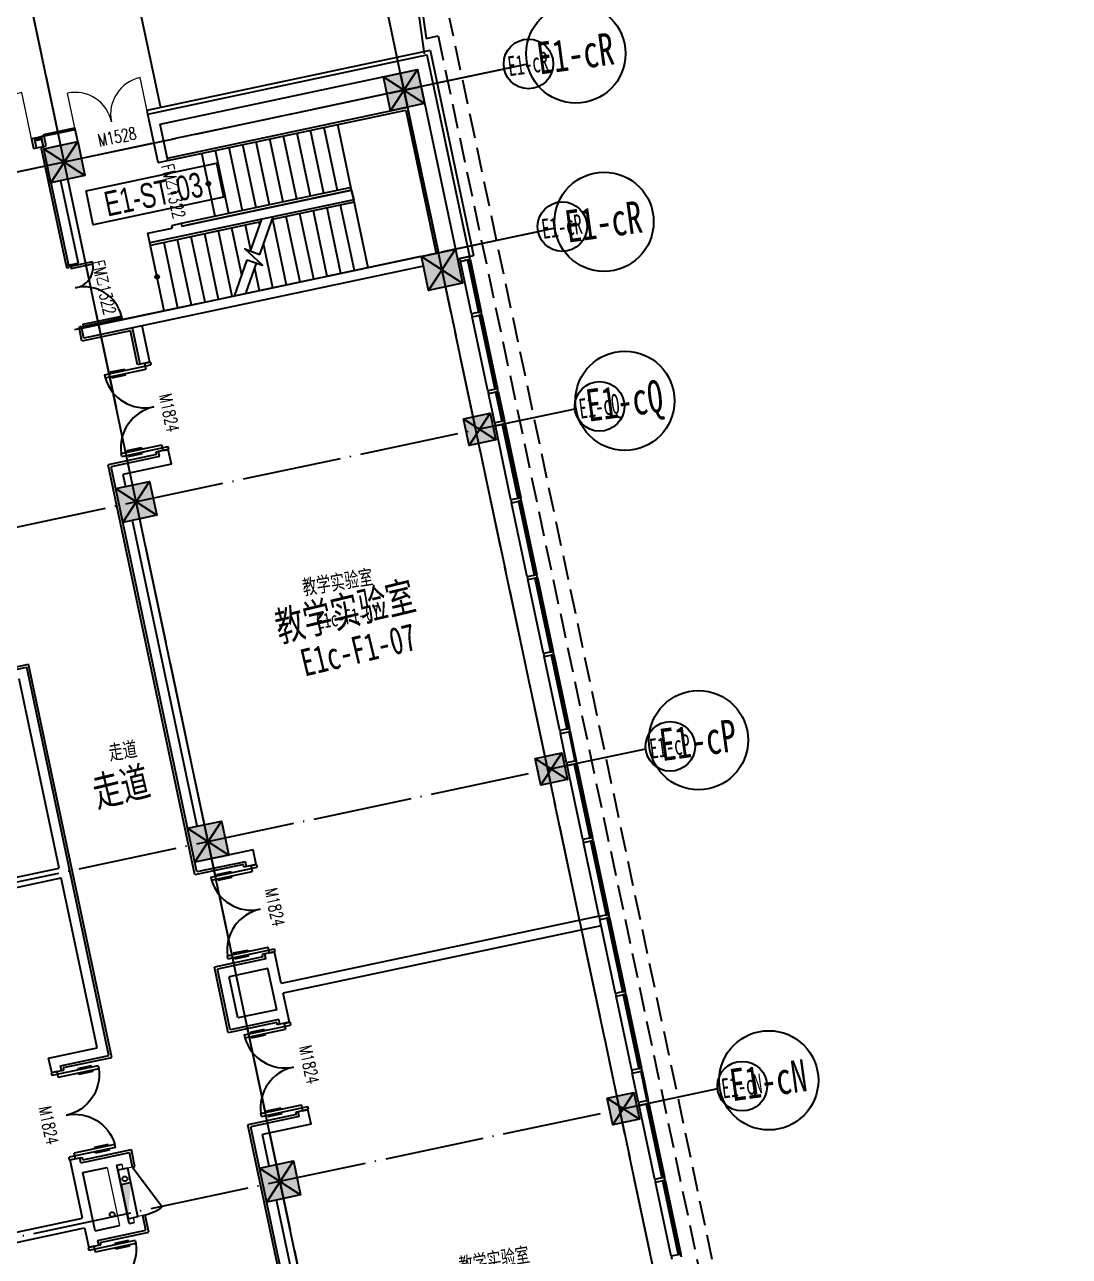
# Model space of a CAD drawing. Header units: millimetres. Extents: x 347599 to 1495443, y -100002 to 152717.
# Drawn here: x 1340429 to 1361493, y 75999 to 100825 of the extents above; entities that cross this region are included whole.
import ezdxf
from ezdxf.enums import TextEntityAlignment as Align

# ---------------------------------------------------------------- set-up
doc = ezdxf.new("R2010")
doc.units = ezdxf.units.MM
doc.header["$LTSCALE"] = 1000
for name, pattern in [('DASH', [0.35, 0.25, -0.1]), ('E-RG-1F$0$$0$DOTE', [2.42, 2, -0.2, 0.02, -0.2]), ('XRE2$0$HIDDEN', [0.375, 0.25, -0.125])]:
    doc.linetypes.add(name, pattern=pattern)
doc.layers.get('0').update_dxf_attribs({"linetype": 'CONTINUOUS'})
doc.layers.get('Defpoints').update_dxf_attribs({"linetype": 'CONTINUOUS'})
for name, color, linetype in [('00外装饰面', 21, 'CONTINUOUS'), ('A-------', 18, 'CONTINUOUS'), ('A-SYMB-DOOR', 13, 'CONTINUOUS'), ('A-SYMB-DOOR1', 4, 'CONTINUOUS'), ('A—墙体', 7, 'CONTINUOUS'), ('A—文字索引', 40, 'CONTINUOUS'), ('A—楼梯、电梯、栏杆', 50, 'CONTINUOUS'), ('A—轴线、尺寸', 1, 'CONTINUOUS'), ('A—门窗', 135, 'CONTINUOUS'), ('E-RG-1F$0$A-SYMB', 4, 'CONTINUOUS'), ('E1-RV-1F$0$AUDIT_D_120618114340-408', 50, 'CONTINUOUS'), ('E1-RV-1F$0$WRV-1-01-N1$0$AUDIT_D_120618114340-341', 1, 'CONTINUOUS'), ('I—平面—文字', 40, 'CONTINUOUS'), ('I—平面—文字（放大1：100）', 40, 'XRE2$0$HIDDEN'), ('I—平面—消防设施', 10, 'CONTINUOUS'), ('I—平面—装饰面层线', 192, 'CONTINUOUS'), ('I—平面—门', 22, 'CONTINUOUS'), ('XRE1$0$A-SYMB', 4, 'CONTINUOUS'), ('XRE1$0$A-SYMB-NUMB-T', 4, 'CONTINUOUS'), ('轴线100', 1, 'CONTINUOUS')]:
    doc.layers.add(name, color=color, linetype=linetype)
for name, color, linetype, lineweight in [('E1-RI-1F$0$A-DOOR', 32, 'CONTINUOUS', 5), ('E1-RI-1F$0$A-WALL', 7, 'CONTINUOUS', 5), ('E1-RV-1F$0$A-WALL', 7, 'CONTINUOUS', 5)]:
    doc.layers.add(name, color=color, linetype=linetype, lineweight=lineweight)
doc.styles.add('ARIAL', font='simhei.ttf', dxfattribs={"width": 0.9})
doc.styles.add('ECADI-TXT', font='simplex.shx', dxfattribs={"bigfont": 'hztxt.shx'})
doc.styles.add('XD2008', font='simhei.ttf', dxfattribs={"width": 0.7})
doc.styles.add('XRE1$0$ECADI-TXT', font='simplex.shx', dxfattribs={"bigfont": 'hztxt.shx'})
doc.styles.add('幼圆', font='SIMYOU_0.TTF', dxfattribs={"width": 0.7})

# ---------------------------------------------------------------- blocks, each defined once
blk = doc.blocks.new('E1-RV-1F$0$3')
at = {"layer": 'A—楼梯、电梯、栏杆'}
h = blk.add_hatch(color=256, dxfattribs=at)
edge = h.paths.add_edge_path()
edge.add_arc((10773785, -7567737), 20, 138.7891, 318.7891, ccw=False)
edge.add_arc((10773785, -7567737), 20, -41.2109, 138.7891, ccw=False)
blk.add_lwpolyline([(10773800, -7567750, -1), (10773770, -7567724, -1)], format="xyb", close=True, dxfattribs=at)
blk = doc.blocks.new('E1-RI-1F$0$$DORLIB2D$00000011')
for p, q in [((-0.467, 0.471), (-0.467, -0.062)), ((-0.467, 0.471), (-0.433, 0.471)), ((-0.433, 0.471), (-0.433, 0.004)), ((0.433, 0.471), (0.433, 0.004)), ((0.467, 0.471), (0.433, 0.471)), ((0.467, 0.471), (0.467, -0.062)), ((-0.483, 0.396), (-0.483, 0.235)), ((-0.483, 0.396), (-0.467, 0.396)), ((-0.417, 0.396), (-0.433, 0.396)), ((-0.417, 0.396), (-0.417, 0.235)), ((0.417, 0.396), (0.417, 0.235)), ((0.417, 0.396), (0.433, 0.396)), ((0.483, 0.396), (0.467, 0.396)), ((0.483, 0.396), (0.483, 0.235)), ((-0.483, 0.235), (-0.467, 0.235)), ((-0.417, 0.235), (-0.433, 0.235)), ((0.417, 0.235), (0.433, 0.235)), ((0.483, 0.235), (0.467, 0.235)), ((-0.5, 0.004), (-0.433, 0.004)), ((-0.5, 0.004), (-0.5, -0.062)), ((0.5, 0.004), (0.433, 0.004)), ((0.5, 0.004), (0.5, -0.062)), ((-0.5, -0.062), (-0.467, -0.062)), ((0.5, -0.062), (0.467, -0.062))]:
    blk.add_line(p, q)
for centre, start, end in [((-0.467, 0.004), 0, 85.904), ((0.467, 0.004), 94.096, 180)]:
    blk.add_arc(centre, 0.467, start, end)
blk = doc.blocks.new('E1-RI-1F$0$MRY_CW-DOOR-2_ALUMINUM_-_2')
at = {"layer": 'E1-RI-1F$0$A-DOOR'}
for p, q in [((-1000, 12.7), (-1000, 1009.525)), ((1000, 12.7), (1000, 1015.875))]:
    blk.add_line(p, q, dxfattribs=at)
for centre, radius, start, end in [((-1000, 12.7), 996.825, 360, 90), ((1000, 12.7), 1003.175, 90, 180)]:
    blk.add_arc(centre, radius, start, end, dxfattribs=at)
blk = doc.blocks.new('E1-RI-1F$0$RECTANGULAR_MULLION_-_6007')
at = {"layer": 'A—门窗'}
for p, q in [((54465, 84847), (54465, 86371)), ((54665, 86371), (54665, 84847))]:
    blk.add_line(p, q, dxfattribs=at)
blk = doc.blocks.new('E1-RI-1F$0$XFX-BX')
blk.add_lwpolyline([(0, 0), (0, 200), (700, 200), (700, 0)], close=True)
blk.add_solid([(0, 0), (0, 0), (700, 0), (700, 200)])
blk = doc.blocks.new('E-RG-1F$0$十字坐标点')
at = {"layer": 'E-RG-1F$0$A-SYMB'}
for points in [[(-98, 284), (98, -284)], [(-284, -98), (284, 98)]]:
    blk.add_lwpolyline(points, dxfattribs=at)
blk = doc.blocks.new('XRE1$0$ECADI-TAG-CODE')
at = {"layer": 'XRE1$0$A-SYMB-NUMB-T', "color": 1}
blk.add_lwpolyline([(0.92, 3.5), (14.35, 3.5), (14.35, 0), (0.92, 0)], close=True, dxfattribs=at)
at = {"layer": 'XRE1$0$A-SYMB-NUMB-T', "style": 'XRE1$0$ECADI-TXT', "width": 0.7}
blk.add_attdef('CODE', text='', height=2.5, dxfattribs=at).set_placement((7.5, 1.75), align=Align.MIDDLE_CENTER)
blk = doc.blocks.new('ECADI-TAG-DOOR')

msp = doc.modelspace()

# ---------------------------------------------------------------- hatches: boundary and pattern name
at = {"layer": 'A-------'}
for points in [[(1347663.5, 99772.6), (1348348.3, 99917.6), (1348493.3, 99232.7), (1347808.5, 99087.8)], [(1340815.3, 98322.9), (1341500.1, 98467.8), (1341645.1, 97783), (1340960.3, 97638)], [(1348429.8, 96152.8), (1349114.6, 96297.8), (1349259.6, 95613), (1348574.8, 95468)], [(1349275.5, 92882), (1349813.6, 92995.9), (1349927.5, 92457.9), (1349389.4, 92344)], [(1342265, 91474.6), (1342949.8, 91619.6), (1343094.8, 90934.8), (1342410, 90789.8)], [(1350725.3, 86033.8), (1351263.3, 86147.7), (1351377.2, 85609.6), (1350839.2, 85495.7)], [(1343714.7, 84626.4), (1344399.6, 84771.4), (1344544.5, 84086.5), (1343859.7, 83941.6)], [(1352175, 79185.6), (1352713.1, 79299.5), (1352827, 78761.4), (1352288.9, 78647.5)], [(1345164.5, 77778.2), (1345849.3, 77923.1), (1345994.3, 77238.3), (1345309.4, 77093.3)]]:
    msp.add_hatch(color=256, dxfattribs=at).paths.add_polyline_path(points)

# ---------------------------------------------------------------- linework, layer by layer
at = {"elevation": 0}
for points in [[(1347663.5, 99772.6), (1348348.3, 99917.6), (1348493.3, 99232.7), (1347808.5, 99087.8)], [(1340815.3, 98322.9), (1341500.1, 98467.8), (1341645.1, 97783), (1340960.3, 97638)], [(1348429.8, 96152.8), (1349114.6, 96297.8), (1349259.6, 95613), (1348574.8, 95468)], [(1349275.5, 92882), (1349813.6, 92995.9), (1349927.5, 92457.9), (1349389.4, 92344)], [(1342265, 91474.6), (1342949.8, 91619.6), (1343094.8, 90934.8), (1342410, 90789.8)], [(1350725.3, 86033.8), (1351263.3, 86147.7), (1351377.2, 85609.6), (1350839.2, 85495.7)], [(1343714.7, 84626.4), (1344399.6, 84771.4), (1344544.5, 84086.5), (1343859.7, 83941.6)], [(1352175, 79185.6), (1352713.1, 79299.5), (1352827, 78761.4), (1352288.9, 78647.5)], [(1345164.5, 77778.2), (1345849.3, 77923.1), (1345994.3, 77238.3), (1345309.4, 77093.3)]]:
    msp.add_lwpolyline(points, close=True, dxfattribs=at)
at = {"layer": '00外装饰面', "linetype": 'ByBlock', "ltscale": 5}
for p, q in [((1342899.3, 99101.2), (1348602.9, 100308.6)), ((1348602.9, 100308.6), (1349478.9, 96170.5)), ((1342915.8, 99022.9), (1342899.3, 99101.2)), ((1340815.6, 98609.1), (1341442.1, 98741.7)), ((1340821.9, 98579.6), (1340815.6, 98609.1)), ((1341458.7, 98663.5), (1341442.1, 98741.7)), ((1349400.7, 96153.9), (1349478.9, 96170.5))]:
    msp.add_line(p, q, dxfattribs=at)
at = {"layer": 'A—墙体'}
for p, q in [((1342915.8, 99023), (1348541.2, 100213.9)), ((1348541.2, 100213.9), (1349400.6, 96153.9)), ((1343163.3, 98819.9), (1348348.4, 99917.5)), ((1348348.4, 99917.5), (1349114.6, 96297.8)), ((1343122.9, 98044.7), (1342915.8, 99023)), ((1343318.6, 98086.1), (1343163.3, 98819.9)), ((1340763.1, 98567.3), (1341448.3, 98712.4)), ((1340814.9, 98322.7), (1340763.1, 98567.3)), ((1341500.1, 98467.8), (1341448.3, 98712.4)), ((1340814.9, 98322.7), (1341500.1, 98467.8)), ((1343122.9, 98044.7), (1343318.6, 98086.1)), ((1340960.3, 97638), (1341312.2, 95974.8)), ((1341155.6, 97679.3), (1341507.6, 96016.2)), ((1343587.8, 96814.3), (1343392.2, 96772.9)), ((1343392.2, 96772.9), (1343402.5, 96724)), ((1343587.8, 96814.3), (1343598.2, 96765.4)), ((1348429.8, 96152.8), (1341581.6, 94703)), ((1349156, 96102.1), (1349400.6, 96153.9)), ((1349156.1, 96102.1), (1349156, 96102.1)), ((1341312.2, 95974.8), (1341507.6, 96016.2)), ((1348471.2, 95957.1), (1341623, 94507.4)), ((1341623, 94507.4), (1341581.6, 94703)), ((1342756.6, 93980.8), (1342601.3, 94714.5)), ((1342952.3, 94022.2), (1342797, 94755.9)), ((1342952.3, 94022.2), (1342756.6, 93980.8)), ((1343150.1, 92122), (1342171.8, 91914.9)), ((1343325.1, 92261.2), (1343129.4, 92219.8)), ((1343150.1, 92122), (1343129.4, 92219.8)), ((1343387.2, 91967.7), (1343325.1, 92261.2)), ((1343901.1, 83745.9), (1342171.8, 91914.9)), ((1343387.2, 91967.7), (1342408.5, 91760.5)), ((1342408.5, 91760.5), (1342460.3, 91516)), ((1343910, 84667.7), (1342605.3, 90831.1)), ((1339493.3, 87668.1), (1340471.6, 87875.2)), ((1341125.1, 83822.6), (1340317.3, 87638.1)), ((1342128.4, 80048.6), (1340471.6, 87875.2)), ((1345033.7, 84190.1), (1344055, 83982.9)), ((1345095.8, 83896.6), (1345033.7, 84190.1)), ((1344879.4, 83953), (1343901.1, 83745.9)), ((1344900.2, 83855.2), (1344879.4, 83953)), ((1334179, 82352.2), (1341125.7, 83822.8)), ((1345095.8, 83896.6), (1344900.2, 83855.2)), ((1334220.4, 82156.5), (1341166.9, 83627.1)), ((1341891.3, 80202.9), (1341166.5, 83627)), ((1352011.5, 82856.3), (1345603.2, 81499.7)), ((1352052.9, 82660.6), (1345644.6, 81304.1)), ((1345293.7, 81996.4), (1344315.3, 81789.3)), ((1345468.6, 82135.6), (1345272.9, 82094.2)), ((1345293.7, 81996.4), (1345272.9, 82094.2)), ((1345603.2, 81499.7), (1345468.6, 82135.6)), ((1344574.2, 80566.4), (1344315.3, 81789.3)), ((1345335.1, 81800.7), (1344552, 81634.9)), ((1345511.1, 80969.1), (1345335.1, 81800.7)), ((1344728.1, 80803.4), (1344552, 81634.9)), ((1345768.9, 80717.1), (1345644.6, 81304.1)), ((1345511.1, 80969.1), (1344728.1, 80803.4)), ((1345552.5, 80773.5), (1344574.2, 80566.4)), ((1345573.2, 80675.6), (1345552.5, 80773.5)), ((1345768.9, 80717.1), (1345573.2, 80675.6)), ((1340913, 79995.8), (1341891.3, 80202.9)), ((1340975.1, 79702.3), (1340913, 79995.8)), ((1341150.1, 79841.5), (1342128.4, 80048.6)), ((1340975.1, 79702.3), (1341170.8, 79743.7)), ((1341170.8, 79743.7), (1341150.1, 79841.5)), ((1346141.7, 78956.1), (1345946, 78914.7)), ((1346203.8, 78662.6), (1346141.7, 78956.1)), ((1345966.7, 78816.8), (1344988.4, 78609.7)), ((1345966.7, 78816.8), (1345946, 78914.7)), ((1346810.9, 70000.6), (1344988.4, 78609.7)), ((1346203.8, 78662.6), (1345225.1, 78455.4)), ((1345359.7, 77819.5), (1345225.1, 78455.4)), ((1341347.9, 77941.3), (1341543.6, 77982.7)), ((1341564.3, 77884.9), (1341543.6, 77982.7)), ((1341564.3, 77884.9), (1342542.6, 78092)), ((1342604.8, 77798.5), (1342542.6, 78092)), ((1341596.5, 76767.3), (1341347.9, 77941.3)), ((1341605.7, 77689.2), (1342094.9, 77792.8)), ((1342290.6, 77834.2), (1342388.4, 77854.9)), ((1342539.1, 76660.2), (1342290.6, 77834.2)), ((1341854.3, 76515.2), (1341605.7, 77689.2)), ((1346809.5, 70971.3), (1345504.7, 77134.7)), ((1335628.7, 75504), (1341596.5, 76767.3)), ((1342874, 76526.7), (1342811.9, 76820.2)), ((1335670.1, 75308.3), (1341637.9, 76571.6)), ((1341637.9, 76571.6), (1341720.7, 76180.3)), ((1341854.3, 76515.2), (1342343.4, 76618.8)), ((1341895.7, 76319.6), (1342874, 76526.7)), ((1342539.1, 76660.2), (1342636.9, 76680.9)), ((1341720.7, 76180.3), (1341916.4, 76221.7)), ((1341895.7, 76319.6), (1341916.4, 76221.7))]:
    msp.add_line(p, q, dxfattribs=at)
for points in [[(1343598.3, 96765.4), (1347022.4, 97490.3), (1347063.9, 97294.6), (1342954.9, 96424.8), (1342913.5, 96620.5), (1343402.5, 96724)], [(1343598.2, 96765.4), (1343598.3, 96765.4)]]:
    msp.add_lwpolyline(points, dxfattribs=at)
at = {"layer": 'A—楼梯、电梯、栏杆', "linetype": 'DASH', "ltscale": 2}
for p, q in [((1346944.1, 112123.9), (1348526.3, 100548.1)), ((1357918.3, 58815.3), (1348997.7, 100954.5)), ((1357918.3, 58815.3), (1348997.7, 100954.5)), ((1348526.3, 100548.1), (1348766.3, 100598.9)), ((1348526.3, 100548.1), (1348766.3, 100598.9)), ((1348766.3, 100598.9), (1357674.1, 58520)), ((1348766.3, 100598.9), (1357674.1, 58520))]:
    msp.add_line(p, q, dxfattribs=at)
at = {"layer": 'A—楼梯、电梯、栏杆'}
for p, q in [((1348491.7, 100234.1), (1347014.6, 111040.9)), ((1340852.2, 110083.7), (1343165.2, 99157.5)), ((1343308.2, 98135.1), (1348150.9, 99160.2)), ((1343308.2, 98135.1), (1348150.9, 99160.2)), ((1343318.6, 98086.1), (1348112.4, 99100.9)), ((1343318.6, 98086.1), (1348112.4, 99100.9)), ((1347022.4, 97490.3), (1346742.9, 98811)), ((1347022.4, 97490.3), (1346742.9, 98811)), ((1345916.4, 97307.3), (1345647.1, 98579.1)), ((1345916.4, 97307.3), (1345647.1, 98579.1)), ((1346190.3, 97365.3), (1345921.1, 98637.1)), ((1346190.3, 97365.3), (1345921.1, 98637.1)), ((1346464.2, 97423.2), (1346195, 98695.1)), ((1346464.2, 97423.2), (1346195, 98695.1)), ((1346738.2, 97481.2), (1346468.9, 98753)), ((1346738.2, 97481.2), (1346468.9, 98753)), ((1344820.7, 97075.3), (1344551.4, 98347.1)), ((1344820.7, 97075.3), (1344551.4, 98347.1)), ((1345094.6, 97133.3), (1344825.4, 98405.1)), ((1345094.6, 97133.3), (1344825.4, 98405.1)), ((1345368.5, 97191.3), (1345099.3, 98463.1)), ((1345368.5, 97191.3), (1345099.3, 98463.1)), ((1345642.4, 97249.3), (1345373.2, 98521.1)), ((1345642.4, 97249.3), (1345373.2, 98521.1)), ((1344272.8, 96959.3), (1344003.6, 98231.1)), ((1344272.8, 96959.3), (1344003.6, 98231.1)), ((1344546.7, 97017.3), (1344277.5, 98289.1)), ((1344546.7, 97017.3), (1344277.5, 98289.1)), ((1347012.1, 97539.2), (1343587.8, 96814.3)), ((1347012.1, 97539.2), (1343587.8, 96814.3)), ((1347022.4, 97490.3), (1343696.2, 96786.2)), ((1347022.4, 97490.3), (1343696.2, 96786.2)), ((1347063.9, 97294.6), (1347022.4, 97490.3)), ((1347063.9, 97294.6), (1347022.4, 97490.3)), ((1347074.2, 97245.7), (1345420.3, 96895.6)), ((1347074.2, 97245.7), (1345420.3, 96895.6)), ((1347063.9, 97294.6), (1345440, 96950.9)), ((1347063.9, 97294.6), (1345440, 96950.9)), ((1346532, 95751), (1346252.4, 97071.8)), ((1346532, 95751), (1346252.4, 97071.8)), ((1346806, 95809), (1346526.4, 97129.7)), ((1346806, 95809), (1346526.4, 97129.7)), ((1347079.9, 95867), (1346800.3, 97187.7)), ((1347079.9, 95867), (1346800.3, 97187.7)), ((1347353.8, 95925), (1347063.9, 97294.6)), ((1347353.8, 95925), (1347063.9, 97294.6)), ((1345210.4, 96902.3), (1342954.9, 96424.8)), ((1345210.4, 96902.3), (1342954.9, 96424.8)), ((1345190.7, 96847), (1342965.3, 96375.9)), ((1345190.7, 96847), (1342965.3, 96375.9)), ((1344982.2, 96262), (1345210.4, 96902.3)), ((1344982.2, 96262), (1345210.4, 96902.3)), ((1345168.4, 96784.6), (1345156.7, 96839.8)), ((1345168.4, 96784.6), (1345156.7, 96839.8)), ((1345170.6, 96194.9), (1345440, 96950.9)), ((1345170.6, 96194.9), (1345440, 96950.9)), ((1345710.2, 95577.1), (1345430.6, 96897.8)), ((1345710.2, 95577.1), (1345430.6, 96897.8)), ((1345984.2, 95635), (1345704.6, 96955.8)), ((1345984.2, 95635), (1345704.6, 96955.8)), ((1346258.1, 95693), (1345978.5, 97013.8)), ((1346258.1, 95693), (1345978.5, 97013.8)), ((1342954.9, 96424.8), (1342913.5, 96620.5)), ((1342954.9, 96424.8), (1342913.5, 96620.5)), ((1344340.6, 95287.1), (1344061, 96607.8)), ((1344340.6, 95287.1), (1344061, 96607.8)), ((1344614.5, 95345.1), (1344334.9, 96665.8)), ((1344614.5, 95345.1), (1344334.9, 96665.8)), ((1344809.3, 95776.9), (1344608.9, 96723.8)), ((1344809.3, 95776.9), (1344608.9, 96723.8)), ((1344988.9, 96280.7), (1344882.8, 96781.8)), ((1344988.9, 96280.7), (1344882.8, 96781.8)), ((1343244.9, 95055.2), (1342954.9, 96424.8)), ((1343244.9, 95055.2), (1342954.9, 96424.8)), ((1343518.8, 95113.1), (1343239.2, 96433.9)), ((1343518.8, 95113.1), (1343239.2, 96433.9)), ((1343792.7, 95171.1), (1343513.1, 96491.9)), ((1343792.7, 95171.1), (1343513.1, 96491.9)), ((1344066.7, 95229.1), (1343787.1, 96549.9)), ((1344066.7, 95229.1), (1343787.1, 96549.9)), ((1345436.3, 95519.1), (1345247.5, 96410.8)), ((1345436.3, 95519.1), (1345247.5, 96410.8)), ((1344658.8, 95354.5), (1344918.4, 96083.1)), ((1344658.8, 95354.5), (1344918.4, 96083.1)), ((1344888.5, 95403.1), (1345106.8, 96015.9)), ((1344888.5, 95403.1), (1345106.8, 96015.9)), ((1345162.4, 95461.1), (1345068, 95906.9)), ((1345162.4, 95461.1), (1345068, 95906.9))]:
    msp.add_line(p, q, dxfattribs=at)
for points in [[(1344133, 97619.7, 0, 0, 0), (1347519.9, 98336.7, 0, 0, 0), (1347856.4, 96746.9, 0, 0, 0), (1345797.8, 96311.2, 40, 0, 0), (1345651, 96280.1, 0, 0, 0)], [(1344133, 97619.7, 0, 0, 0), (1347519.9, 98336.7, 0, 0, 0), (1347856.4, 96746.9, 0, 0, 0), (1345797.8, 96311.2, 40, 0, 0), (1345651, 96280.1, 0, 0, 0)], [(1343099.9, 95740.1, 0, 0, 0), (1344562, 96049.6, 40, 0, 0), (1344708.8, 96080.6, 0, 0, 0)], [(1343099.9, 95740.1, 0, 0, 0), (1344562, 96049.6, 40, 0, 0), (1344708.8, 96080.6, 0, 0, 0)]]:
    msp.add_lwpolyline(points, format="xyseb", dxfattribs=at)
msp.add_lwpolyline([(1344918.4, 96083.1), (1345221.9, 95974.9), (1344866.6, 96303.2), (1345170.6, 96194.9)], dxfattribs=at)
msp.add_lwpolyline([(1344918.4, 96083.1), (1345221.9, 95974.9), (1344866.6, 96303.2), (1345170.6, 96194.9)], dxfattribs=at)
at = {"layer": 'A—轴线、尺寸', "linetype": 'E-RG-1F$0$$0$DOTE'}
for p, q in [((1368069.1, 5070.1), (1347156.8, 103856.2)), ((1350566.1, 100029.3), (1313593.5, 92202.4)), ((1351120.2, 96722.3), (1341434.8, 94672)), ((1351524.5, 93077), (1315035.2, 85352.5)), ((1352950.3, 86223.7), (1316477, 78502.6)), ((1354400.1, 79375.5), (1317918.8, 71652.7))]:
    msp.add_line(p, q, dxfattribs=at)
at = {"layer": 'A—轴线、尺寸', "linetype": 'ByBlock'}
msp.add_line((1361220.9, 3620.4), (1340308.6, 102406.5), dxfattribs=at)
for centre in [(1351543.4, 100241.1), (1352111.8, 96851.9), (1352532.6, 93243.3), (1354016.5, 86402.3), (1355432, 79546.9)]:
    msp.add_circle(centre, 1000, dxfattribs=at)
at = {"layer": 'A—门窗'}
for p, q in [((1340626.6, 98538.3), (1340763.1, 98567.3)), ((1340769.5, 98537.3), (1340632.9, 98508.4)), ((1340774.8, 98512.4), (1340638.2, 98483.5)), ((1340668, 98342.6), (1340804.6, 98371.5)), ((1349358.3, 96083.6), (1349582.3, 95025.6)), ((1349607.2, 95030.8), (1349383.2, 96088.9)), ((1349413.1, 96095.2), (1349637.1, 95037.1)), ((1349441.4, 94995.7), (1349217.4, 96053.8)), ((1349582.3, 95025.6), (1349607.2, 95030.8)), ((1349619.6, 94972.1), (1349594.7, 94966.9)), ((1349594.7, 94966.9), (1349910.4, 93475.9)), ((1349935.2, 93481.2), (1349619.6, 94972.1)), ((1349907, 92796.5), (1349781.9, 93387.4)), ((1349910.4, 93475.9), (1349935.2, 93481.2)), ((1349947.3, 93422.4), (1349922.8, 93417.2)), ((1349922.8, 93417.2), (1350047.9, 92826.3)), ((1350072.3, 92831.5), (1349947.3, 93422.4)), ((1349977.5, 93428.8), (1350102.6, 92837.9)), ((1350047.9, 92826.3), (1350072.3, 92831.5)), ((1350085.2, 92772.9), (1350060.3, 92767.6)), ((1350060.3, 92767.6), (1350375.9, 91276.6)), ((1350400.8, 91281.9), (1350085.2, 92772.9)), ((1350375.9, 91276.6), (1350400.8, 91281.9)), ((1350413.2, 91223.2), (1350388.4, 91217.9)), ((1350388.4, 91217.9), (1350704, 89727)), ((1350728.8, 89732.2), (1350413.2, 91223.2)), ((1350704, 89727), (1350728.8, 89732.2)), ((1350741.3, 89673.5), (1350716.4, 89668.3)), ((1350716.4, 89668.3), (1351032, 88177.3)), ((1351056.9, 88182.6), (1350741.3, 89673.5)), ((1351032, 88177.3), (1351056.9, 88182.6)), ((1351069.3, 88123.9), (1351044.5, 88118.6)), ((1351044.5, 88118.6), (1351360.1, 86627.7)), ((1351384.9, 86632.9), (1351069.3, 88123.9)), ((1351356.7, 85948.2), (1351231.6, 86539.1)), ((1351360.1, 86627.7), (1351384.9, 86632.9)), ((1351424.8, 86580), (1351400.4, 86574.9)), ((1351400.4, 86574.9), (1351525.4, 85984)), ((1351549.9, 85989.1), (1351424.8, 86580)), ((1351427.3, 86580.6), (1351552.3, 85989.6)), ((1351534.9, 85924.6), (1351510, 85919.4)), ((1351510, 85919.4), (1351825.7, 84428.4)), ((1351525.4, 85984), (1351549.9, 85989.1)), ((1351850.5, 84433.7), (1351534.9, 85924.6)), ((1351825.7, 84428.4), (1351850.5, 84433.7)), ((1351862.9, 84375), (1351838.1, 84369.7)), ((1351838.1, 84369.7), (1352153.7, 82878.7)), ((1352178.6, 82884), (1351862.9, 84375)), ((1352153.7, 82878.7), (1352178.6, 82884)), ((1352191, 82825.3), (1352166.1, 82820)), ((1352166.1, 82820), (1352481.8, 81329.1)), ((1352506.6, 81334.3), (1352191, 82825.3)), ((1352481.8, 81329.1), (1352506.6, 81334.3)), ((1352519, 81275.6), (1352494.2, 81270.4)), ((1352494.2, 81270.4), (1352809.8, 79779.4)), ((1352834.7, 79784.7), (1352519, 81275.6)), ((1352809.8, 79779.4), (1352834.7, 79784.7)), ((1352874.5, 79731.8), (1352850.1, 79726.6)), ((1352850.1, 79726.6), (1352975.2, 79135.7)), ((1352999.6, 79140.9), (1352874.5, 79731.8)), ((1352877, 79732.3), (1353002.1, 79141.4)), ((1352806.4, 79100), (1352681.3, 79690.9)), ((1352984.6, 79076.4), (1352959.8, 79071.1)), ((1352959.8, 79071.1), (1353275.4, 77580.2)), ((1352975.2, 79135.7), (1352999.6, 79140.9)), ((1353300.2, 77585.4), (1352984.6, 79076.4)), ((1353275.4, 77580.2), (1353300.2, 77585.4)), ((1353312.7, 77526.7), (1353287.8, 77521.5)), ((1353287.8, 77521.5), (1353603.4, 76030.5)), ((1353628.3, 76035.8), (1353312.7, 77526.7)), ((1353603.4, 76030.5), (1353628.3, 76035.8))]:
    msp.add_line(p, q, dxfattribs=at)
at = {"layer": 'A—门窗', "color": 252, "linetype": 'Continuous'}
for p, q in [((1340763.1, 98567.3), (1341448.3, 98712.4)), ((1340814.9, 98322.7), (1340763.1, 98567.3)), ((1349334.3, 96078.5), (1349309.4, 96073.2))]:
    msp.add_line(p, q, dxfattribs=at)
at = {"layer": 'A—门窗', "color": 252, "linetype": 'Continuous', "extrusion": (0, 0, -1)}
for p, q in [((1340821.9, 98579.6), (1340763.2, 98567.2)), ((1349400.7, 96153.9), (1349205, 96112.5)), ((1349205, 96112.5), (1349217.4, 96053.8)), ((1349217.4, 96053.8), (1349413.1, 96095.2)), ((1349413.1, 96095.2), (1349400.7, 96153.9))]:
    msp.add_line(p, q, dxfattribs=at)
at = {"layer": 'A—门窗', "extrusion": (0, 0, -1)}
for p, q in [((1340763.2, 98567.2), (1340804.6, 98371.5)), ((1340863.3, 98383.9), (1340821.9, 98579.6)), ((1340626.6, 98538.3), (1340567.9, 98525.8)), ((1340567.9, 98525.8), (1340609.3, 98330.2)), ((1340609.3, 98330.2), (1340668, 98342.6)), ((1340668, 98342.6), (1340626.6, 98538.3)), ((1340804.6, 98371.5), (1340863.3, 98383.9)), ((1349637.1, 95037.1), (1349441.4, 94995.7)), ((1349441.4, 94995.7), (1349453.8, 94937)), ((1349453.8, 94937), (1349649.5, 94978.4)), ((1349649.5, 94978.4), (1349637.1, 95037.1)), ((1349965.1, 93487.5), (1349769.4, 93446.1)), ((1349769.4, 93446.1), (1349781.9, 93387.4)), ((1349781.9, 93387.4), (1349977.5, 93428.8)), ((1349977.5, 93428.8), (1349965.1, 93487.5)), ((1350102.6, 92837.9), (1349907, 92796.5)), ((1349907, 92796.5), (1349919.4, 92737.8)), ((1349919.4, 92737.8), (1350115.1, 92779.2)), ((1350115.1, 92779.2), (1350102.6, 92837.9)), ((1350430.7, 91288.2), (1350235, 91246.8)), ((1350235, 91246.8), (1350247.4, 91188.1)), ((1350247.4, 91188.1), (1350443.1, 91229.5)), ((1350443.1, 91229.5), (1350430.7, 91288.2)), ((1350758.7, 89738.6), (1350563.1, 89697.1)), ((1350563.1, 89697.1), (1350575.5, 89638.4)), ((1350575.5, 89638.4), (1350771.2, 89679.9)), ((1350771.2, 89679.9), (1350758.7, 89738.6)), ((1351086.8, 88188.9), (1350891.1, 88147.5)), ((1350891.1, 88147.5), (1350903.5, 88088.8)), ((1351099.2, 88130.2), (1351086.8, 88188.9)), ((1350903.5, 88088.8), (1351099.2, 88130.2)), ((1351414.8, 86639.3), (1351219.2, 86597.8)), ((1351219.2, 86597.8), (1351231.6, 86539.1)), ((1351231.6, 86539.1), (1351427.3, 86580.6)), ((1351427.3, 86580.6), (1351414.8, 86639.3)), ((1351552.3, 85989.6), (1351356.7, 85948.2)), ((1351356.7, 85948.2), (1351369.1, 85889.5)), ((1351369.1, 85889.5), (1351564.8, 85930.9)), ((1351564.8, 85930.9), (1351552.3, 85989.6)), ((1351880.4, 84440), (1351684.7, 84398.6)), ((1351892.8, 84381.3), (1351880.4, 84440)), ((1351684.7, 84398.6), (1351697.2, 84339.9)), ((1351697.2, 84339.9), (1351892.8, 84381.3)), ((1352208.5, 82890.3), (1352012.8, 82848.9)), ((1352012.8, 82848.9), (1352025.2, 82790.2)), ((1352025.2, 82790.2), (1352220.9, 82831.6)), ((1352220.9, 82831.6), (1352208.5, 82890.3)), ((1352536.5, 81340.7), (1352340.8, 81299.3)), ((1352340.8, 81299.3), (1352353.3, 81240.6)), ((1352353.3, 81240.6), (1352548.9, 81282)), ((1352548.9, 81282), (1352536.5, 81340.7)), ((1352864.6, 79791), (1352668.9, 79749.6)), ((1352668.9, 79749.6), (1352681.3, 79690.9)), ((1352681.3, 79690.9), (1352877, 79732.3)), ((1352877, 79732.3), (1352864.6, 79791)), ((1353002.1, 79141.4), (1352806.4, 79100)), ((1352806.4, 79100), (1352818.8, 79041.3)), ((1352818.8, 79041.3), (1353014.5, 79082.7)), ((1353014.5, 79082.7), (1353002.1, 79141.4)), ((1353330.1, 77591.8), (1353134.5, 77550.3)), ((1353134.5, 77550.3), (1353146.9, 77491.6)), ((1353146.9, 77491.6), (1353342.5, 77533.1)), ((1353342.5, 77533.1), (1353330.1, 77591.8)), ((1353658.2, 76042.1), (1353462.5, 76000.7)), ((1353462.5, 76000.7), (1353474.9, 75942)), ((1353670.6, 75983.4), (1353658.2, 76042.1))]:
    msp.add_line(p, q, dxfattribs=at)
at = {"layer": 'Defpoints'}
for p, q in [((1347808.5, 99087.8, 0), (1348348.3, 99917.6, 0)), ((1347663.5, 99772.6, 0), (1348493.3, 99232.7, 0)), ((1340815.3, 98322.9, 0), (1341645.1, 97783, 0)), ((1340960.3, 97638, 0), (1341500.1, 98467.8, 0)), ((1348429.8, 96152.8, 0), (1349259.6, 95613, 0)), ((1348574.8, 95468, 0), (1349114.6, 96297.8, 0)), ((1349275.5, 92882, 0), (1349927.5, 92457.9, 0)), ((1349389.4, 92344, 0), (1349813.6, 92995.9, 0)), ((1342410, 90789.8, 0), (1342949.8, 91619.6, 0)), ((1342265, 91474.6, 0), (1343094.8, 90934.8, 0)), ((1350839.2, 85495.7, 0), (1351263.3, 86147.7, 0)), ((1350725.3, 86033.8, 0), (1351377.2, 85609.6, 0)), ((1343859.7, 83941.6, 0), (1344399.6, 84771.4, 0)), ((1343714.7, 84626.4, 0), (1344544.5, 84086.5, 0)), ((1352288.9, 78647.5, 0), (1352713.1, 79299.5, 0)), ((1352175, 79185.6, 0), (1352827, 78761.4, 0)), ((1345164.5, 77778.2, 0), (1345994.3, 77238.3, 0)), ((1345309.4, 77093.3, 0), (1345849.3, 77923.1, 0))]:
    msp.add_line(p, q, dxfattribs=at)
at = {"layer": 'E1-RI-1F$0$A-WALL'}
for p, q in [((1342094.9, 77792.8), (1342343.4, 76618.8)), ((1342388.4, 77854.9), (1342409.1, 77757.1)), ((1342604.8, 77798.5), (1342409.1, 77757.1)), ((1342811.9, 76820.2), (1342616.2, 76778.7)), ((1342616.2, 76778.7), (1342636.9, 76680.9))]:
    msp.add_line(p, q, dxfattribs=at)
at = {"layer": 'E1-RV-1F$0$A-WALL'}
for p, q in [((1342915.8, 99023), (1348541.2, 100213.9)), ((1348541.2, 100213.9), (1349400.6, 96153.9)), ((1343163.3, 98819.9), (1348348.4, 99917.5)), ((1348348.4, 99917.5), (1349114.6, 96297.8)), ((1343318.6, 98086.1), (1343163.3, 98819.9)), ((1341500.1, 98467.8), (1341448.3, 98712.4)), ((1343122.9, 98044.7), (1342967.6, 98778.5)), ((1340814.9, 98322.7), (1341500.1, 98467.8)), ((1343122.9, 98044.7), (1343318.6, 98086.1)), ((1340960.3, 97638), (1341312.2, 95974.8)), ((1341155.6, 97679.3), (1341507.6, 96016.2)), ((1343587.8, 96814.3), (1343392.2, 96772.9)), ((1343392.2, 96772.9), (1343402.5, 96724)), ((1343587.8, 96814.3), (1343598.2, 96765.4)), ((1348429.8, 96152.8), (1341581.6, 94703)), ((1349156, 96102.1), (1349400.6, 96153.9)), ((1349156.1, 96102.1), (1349156, 96102.1)), ((1341312.2, 95974.8), (1341507.6, 96016.2)), ((1348471.2, 95957.1), (1341623, 94507.4)), ((1341623, 94507.4), (1341581.6, 94703))]:
    msp.add_line(p, q, dxfattribs=at)
for points in [[(1343598.3, 96765.4), (1347022.4, 97490.3), (1347063.9, 97294.6), (1342954.9, 96424.8), (1342913.5, 96620.5), (1343402.5, 96724)], [(1343598.2, 96765.4), (1343598.3, 96765.4)]]:
    msp.add_lwpolyline(points, dxfattribs=at)
at = {"layer": 'E1-RV-1F$0$AUDIT_D_120618114340-408'}
for p, q in [((1348112.4, 99100.9), (1348723.3, 96214.9)), ((1348112.4, 99100.9), (1348723.3, 96214.9)), ((1348150.9, 99160.2), (1348772.2, 96225.3)), ((1348150.9, 99160.2), (1348772.2, 96225.3))]:
    msp.add_line(p, q, dxfattribs=at)
at = {"layer": 'I—平面—消防设施'}
msp.add_lwpolyline([(1342714.3, 76799.6), (1342506.9, 77777.8), (1342311.3, 77736.3), (1342518.7, 76758.1)], close=True, dxfattribs=at)
for centre in [(1342450.6, 77561.3), (1342193.8, 76842.7)]:
    msp.add_circle(centre, 50, dxfattribs=at)
at = {"layer": 'I—平面—装饰面层线'}
for p, q in [((1340756.1, 98361.3), (1341263.3, 95964.5)), ((1341312.2, 95974.8), (1341263.3, 95964.5)), ((1341584.4, 94448.1), (1341532.7, 94692.7)), ((1342562.8, 94655.2), (1341584.4, 94448.1)), ((1342707.7, 93970.4), (1342562.8, 94655.2)), ((1342756.6, 93980.8), (1342707.7, 93970.4)), ((1343090.9, 92160.5), (1342112.5, 91953.4)), ((1343129.4, 92219.8), (1343080.5, 92209.5)), ((1343090.9, 92160.5), (1343080.5, 92209.5)), ((1343862.6, 83686.6), (1342112.5, 91953.4)), ((1339531.8, 87727.3), (1340510.2, 87934.4)), ((1342187.7, 80010), (1340510.2, 87934.4)), ((1344840.9, 83893.7), (1343862.6, 83686.6)), ((1344851.2, 83844.8), (1344840.9, 83893.7)), ((1344900.2, 83855.2), (1344851.2, 83844.8)), ((1345234.4, 82034.9), (1344256.1, 81827.8)), ((1345272.9, 82094.2), (1345224, 82083.8)), ((1345234.4, 82034.9), (1345224, 82083.8)), ((1344535.7, 80507.1), (1344256.1, 81827.8)), ((1345514, 80714.2), (1344535.7, 80507.1)), ((1345524.3, 80665.3), (1345514, 80714.2)), ((1345573.2, 80675.6), (1345524.3, 80665.3)), ((1341209.4, 79802.9), (1342187.7, 80010)), ((1341170.8, 79743.7), (1341219.7, 79754)), ((1341219.7, 79754), (1341209.4, 79802.9)), ((1345907.5, 78855.4), (1344929.2, 78648.3)), ((1345946, 78914.7), (1345897.1, 78904.3)), ((1345907.5, 78855.4), (1345897.1, 78904.3)), ((1346772.4, 69941.3), (1344929.2, 78648.3)), ((1341543.6, 77982.7), (1341592.5, 77993.1)), ((1341602.9, 77944.1), (1341592.5, 77993.1)), ((1341602.9, 77944.1), (1342581.2, 78151.2)), ((1342653.7, 77808.8), (1342581.2, 78151.2)), ((1342604.8, 77798.5), (1342653.7, 77808.8)), ((1342811.9, 76820.2), (1342860.8, 76830.5)), ((1342933.3, 76488.1), (1342860.8, 76830.5)), ((1341954.9, 76281), (1342933.3, 76488.1)), ((1341916.4, 76221.7), (1341965.3, 76232.1)), ((1341954.9, 76281), (1341965.3, 76232.1))]:
    msp.add_line(p, q, dxfattribs=at)
at = {"layer": 'I—平面—门'}
for p, q in [((1341354.5, 95983.7), (1341269.7, 95965.7)), ((1341269.7, 95965.7), (1341278.7, 95923.3)), ((1341278.7, 95923.3), (1341321.1, 95932.3)), ((1341318.8, 95942.9), (1341361.2, 95951.9)), ((1341318.8, 95942.9), (1341321.1, 95932.3)), ((1341354.5, 95983.7), (1341361.2, 95951.9)), ((1341530.2, 94736.5), (1341572.6, 94745.4)), ((1341539.2, 94694.1), (1341530.2, 94736.5)), ((1341624, 94712), (1341539.2, 94694.1)), ((1341574.8, 94734.8), (1341572.6, 94745.4)), ((1341574.8, 94734.8), (1341617.2, 94743.8)), ((1341624, 94712), (1341617.2, 94743.8)), ((1342604.8, 77798.5), (1343202.9, 76997.1))]:
    msp.add_line(p, q, dxfattribs=at)
for points in [[(1341796.4, 96044.1), (1341361.2, 95951.9), (1341370.2, 95909.5), (1341805.4, 96001.7)], [(1342390.8, 94907.8), (1341617.2, 94743.8), (1341608.3, 94786.2), (1342381.8, 94950.2)]]:
    msp.add_lwpolyline(points, close=True, dxfattribs=at)
for centre, radius, start, end in [((1341387.2, 95935.6), 423.4, 278.98426, 8.98426), ((1341633.9, 94769.5), 769.4, 13.57851, 103.57851), ((1342604.8, 77798.5), 1000, 281.95265, 306.74044)]:
    msp.add_arc(centre, radius, start, end, dxfattribs=at)
at = {"layer": '轴线100', "linetype": 'E-RG-1F$0$$0$DOTE'}
for p, q in [((1360822.3, 5503.2), (1339910, 104289.3)), ((1367670.5, 6953), (1347156.8, 103856.2)), ((1350098.7, 99930.3), (1313593.5, 92202.4)), ((1350781, 96650.5), (1341434.8, 94672)), ((1351524.5, 93077), (1315035.2, 85352.5)), ((1352950.3, 86223.7), (1316477, 78502.6)), ((1354400.1, 79375.5), (1317918.8, 71652.7))]:
    msp.add_line(p, q, dxfattribs=at)
at = {"layer": '轴线100', "linetype": 'ByBlock'}
for centre in [(1350587.8, 100033.9), (1351270.2, 96754.1), (1352021.7, 93130.3), (1353447.5, 86277), (1354897.2, 79428.8)]:
    msp.add_circle(centre, 500, dxfattribs=at)

# ---------------------------------------------------------------- block references
at = {"layer": 'A-SYMB-DOOR1'}
ref = msp.add_blockref('ECADI-TAG-DOOR', (1342769.8, 96510.8), dxfattribs=dict(at, xscale=100.0000000022703, yscale=100.0000000022703, zscale=100.0000000022703, rotation=282.8785276383952))
ref.add_attrib('门窗主编号1', 'FM乙1322', dxfattribs={"layer": 'A-SYMB-DOOR', "height": 250, "rotation": 282.87853, "style": 'ECADI-TXT', "width": 0.7}).set_placement((1343428.6, 96897.4), align=Align.RIGHT)
ref = msp.add_blockref('ECADI-TAG-DOOR', (1341371.5, 94571.7), dxfattribs=dict(at, xscale=100.0000000022703, yscale=100.0000000022703, zscale=100.0000000022703, rotation=282.8785276383952))
ref.add_attrib('门窗主编号1', 'FM乙1322', dxfattribs={"layer": 'A-SYMB-DOOR', "height": 250, "rotation": 282.87853, "style": 'ECADI-TXT', "width": 0.7}).set_placement((1342030.3, 94958.2), align=Align.RIGHT)
ref = msp.add_blockref('ECADI-TAG-DOOR', (1342636.6, 92215), dxfattribs=dict(at, xscale=100.0000000022704, yscale=100.0000000022704, zscale=100.0000000022704, rotation=281.9731040338612))
ref.add_attrib('门窗主编号1', 'M1824', dxfattribs={"layer": 'A-SYMB-DOOR', "height": 250, "rotation": 281.9731, "style": 'ECADI-TXT', "width": 0.7}).set_placement((1343301.5, 92591.1), align=Align.RIGHT)
ref = msp.add_blockref('ECADI-TAG-DOOR', (1344768.2, 82250.8), dxfattribs=dict(at, xscale=100.0000000022704, yscale=100.0000000022704, zscale=100.0000000022704, rotation=281.9731040338612))
ref.add_attrib('门窗主编号1', 'M1824', dxfattribs={"layer": 'A-SYMB-DOOR', "height": 250, "rotation": 281.9731, "style": 'ECADI-TXT', "width": 0.7}).set_placement((1345433, 82626.9), align=Align.RIGHT)
ref = msp.add_blockref('ECADI-TAG-DOOR', (1345459, 79077.4), dxfattribs=dict(at, xscale=100.0000000022704, yscale=100.0000000022704, zscale=100.0000000022704, rotation=281.9731040338612))
ref.add_attrib('门窗主编号1', 'M1824', dxfattribs={"layer": 'A-SYMB-DOOR', "height": 250, "rotation": 281.9731, "style": 'ECADI-TXT', "width": 0.7}).set_placement((1346123.9, 79453.5), align=Align.RIGHT)
ref = msp.add_blockref('ECADI-TAG-DOOR', (1340042.8, 78627.9), dxfattribs=dict(at, xscale=100.0000000022704, yscale=100.0000000022704, zscale=100.0000000022704, rotation=281.9731040338612))
ref.add_attrib('门窗主编号1', 'M1824', dxfattribs={"layer": 'A-SYMB-DOOR', "height": 250, "rotation": 281.9731, "style": 'ECADI-TXT', "width": 0.7}).set_placement((1340871.9, 78229.5), align=Align.RIGHT)
at = {"layer": 'A—楼梯、电梯、栏杆', "xscale": 1.999999999999998, "yscale": 1.999999999999998, "zscale": 1.999999999999998, "rotation": 191.9519274221707}
msp.add_blockref('E1-RV-1F$0$3', (25557974.3, -10249316), dxfattribs=at)
msp.add_blockref('E1-RV-1F$0$3', (25557974.3, -10249316), dxfattribs=at)
at = {"layer": 'A—门窗', "rotation": 11.95264847551017}
for p in [(1314057.6, -841.1), (1315972.9, -9888.6), (1316301, -11438.3), (1316629, -12987.9), (1316957.1, -14537.6)]:
    msp.add_blockref('E1-RI-1F$0$RECTANGULAR_MULLION_-_6007', p, dxfattribs=at)
at = {"layer": 'A—门窗', "color": 252, "linetype": 'Continuous', "rotation": 11.95264847551017}
for p in [(1314523.2, -3040.4), (1314851.2, -4590), (1315179.3, -6139.7), (1315507.3, -7689.4), (1317422.6, -16736.9), (1317750.7, -18286.5)]:
    msp.add_blockref('E1-RI-1F$0$RECTANGULAR_MULLION_-_6007', p, dxfattribs=at)
at = {"layer": 'Defpoints', "color": 1, "rotation": 352.929339651876}
msp.add_blockref('E-RG-1F$0$十字坐标点', (1348078.4, 99502.7), dxfattribs=at)
at = {"layer": 'E1-RV-1F$0$WRV-1-01-N1$0$AUDIT_D_120618114340-341', "xscale": 1.999999999999998, "yscale": 1.999999999999998, "zscale": 1.999999999999998, "rotation": 191.9519274221707}
msp.add_blockref('E1-RV-1F$0$3', (25559007.4, -10247436.4), dxfattribs=at)
msp.add_blockref('E1-RV-1F$0$3', (25559007.4, -10247436.4), dxfattribs=at)
at = {"layer": 'I—平面—文字', "linetype": 'ByBlock'}
ref = msp.add_blockref('ECADI-TAG-DOOR', (1343069, 97851.9), dxfattribs=dict(at, xscale=100.0000000022703, yscale=100.0000000022703, zscale=100.0000000022703, rotation=11.41451019084998))
ref.add_attrib('门窗主编号1', 'M1528', dxfattribs={"layer": 'A-SYMB-DOOR', "height": 250, "rotation": 11.41451, "style": 'ECADI-TXT', "width": 0.7}).set_placement((1342699.4, 98520.4), align=Align.RIGHT)
at = {"layer": 'I—平面—消防设施', "xscale": -1, "rotation": 281.977062229859}
msp.add_blockref('E1-RI-1F$0$XFX-BX', (1342518.7, 76758.1), dxfattribs=at)
at = {"layer": 'I—平面—门'}
for name, p, xscale, yscale, zscale, rotation in [('E1-RI-1F$0$MRY_CW-DOOR-2_ALUMINUM_-_2', (1342183.7, 98858.2), 0.7503387217334431, 0.750338721733443, 0.750338721733443, 11.95165889316293), ('E1-RI-1F$0$MRY_CW-DOOR-2_ALUMINUM_-_2', (1339564.1, 98197.5), 1.049999999999999, 1.049999999999999, 1.049999999999999, 11.95165889316293), ('E1-RI-1F$0$$DORLIB2D$00000011', (1343040.9, 93121), 1800.000000000166, 1800.000000000166, -1800, 101.9526484882021), ('E1-RI-1F$0$$DORLIB2D$00000011', (1345184.4, 82995.4), 1800.000000000166, 1800.000000000166, -1800, 101.9526484882021), ('E1-RI-1F$0$$DORLIB2D$00000011', (1345857.5, 79815.9), 1800.000000000166, 1800.000000000166, -1800, 101.9526484882021), ('E1-RI-1F$0$$DORLIB2D$00000011', (1341259.4, 78842.5), -1800.000000000189, 1800.000000000004, -1800.000000000189, 281.9526484628695), ('E1-RI-1F$0$$DORLIB2D$00000011', (1342004.9, 75320.5), -1800.000000000189, 1800.000000000004, -1800.000000000189, 281.9526484628695)]:
    msp.add_blockref(name, p, dxfattribs=dict(at, xscale=xscale, yscale=yscale, zscale=zscale, rotation=rotation))
at = {"layer": 'XRE1$0$A-SYMB'}
ref = msp.add_blockref('XRE1$0$ECADI-TAG-CODE', (1341632.9, 96753.7), dxfattribs=dict(at, xscale=200.0000000186264, yscale=200.0000000186264, zscale=200.0000000186264, rotation=11.95264879193585))
ref.add_attrib('CODE', 'E1-ST-03', dxfattribs={"layer": 'XRE1$0$A-SYMB-NUMB-T', "color": 40, "height": 500, "rotation": 11.95265, "style": '幼圆', "width": 0.7}).set_placement((1343027.9, 97406.8), align=Align.MIDDLE_CENTER)

# ---------------------------------------------------------------- texts
at = {"layer": 'A—文字索引', "style": 'ARIAL', "width": 0.7}
for s, p in [('E1-cR', (1351534.8, 100245.7)), ('E1-cR', (1352103.2, 96856.5)), ('E1-cQ', (1352524, 93247.9)), ('E1-cP', (1354007.9, 86406.9)), ('E1-cN', (1355423.4, 79551.5))]:
    msp.add_text(s, height=650, rotation=7.78334, dxfattribs=at).set_placement(p, align=Align.MIDDLE_CENTER)
at = {"layer": 'I—平面—文字', "linetype": 'ByBlock', "style": 'XD2008', "width": 0.7}
for s, height, p in [('教学实验室', 600, (1345567.1, 88373.2, 0)), ('E1c-F1-07', 550, (1346076.4, 87683.4)), ('走道', 600, (1341884.6, 85042.4, 0))]:
    msp.add_text(s, height=height, rotation=13.56387, dxfattribs=at).set_placement(p)
at = {"layer": 'I—平面—文字（放大1：100）', "linetype": 'ByBlock', "style": 'XD2008', "width": 0.7}
for s, p in [('教学实验室', (1346054.7, 89329.5)), ('E1c-F1-07', (1346340.3, 88639.6, 0)), ('走道', (1342148.6, 85998.6)), ('教学实验室', (1349210.7, 75670.9))]:
    msp.add_text(s, height=300, rotation=9.15842, dxfattribs=at).set_placement(p)
at = {"layer": '轴线100', "color": 40, "style": 'ARIAL', "width": 0.6}
for s, p in [('E1-cR', (1350579.2, 100038.5)), ('E1-cR', (1351261.6, 96758.7)), ('E1-cQ', (1352013.1, 93134.9)), ('E1-cP', (1353438.9, 86281.6)), ('E1-cN', (1354888.6, 79433.4))]:
    msp.add_text(s, height=400, rotation=7.78334, dxfattribs=at).set_placement(p, align=Align.MIDDLE_CENTER)

doc.saveas('drawing.dxf')
